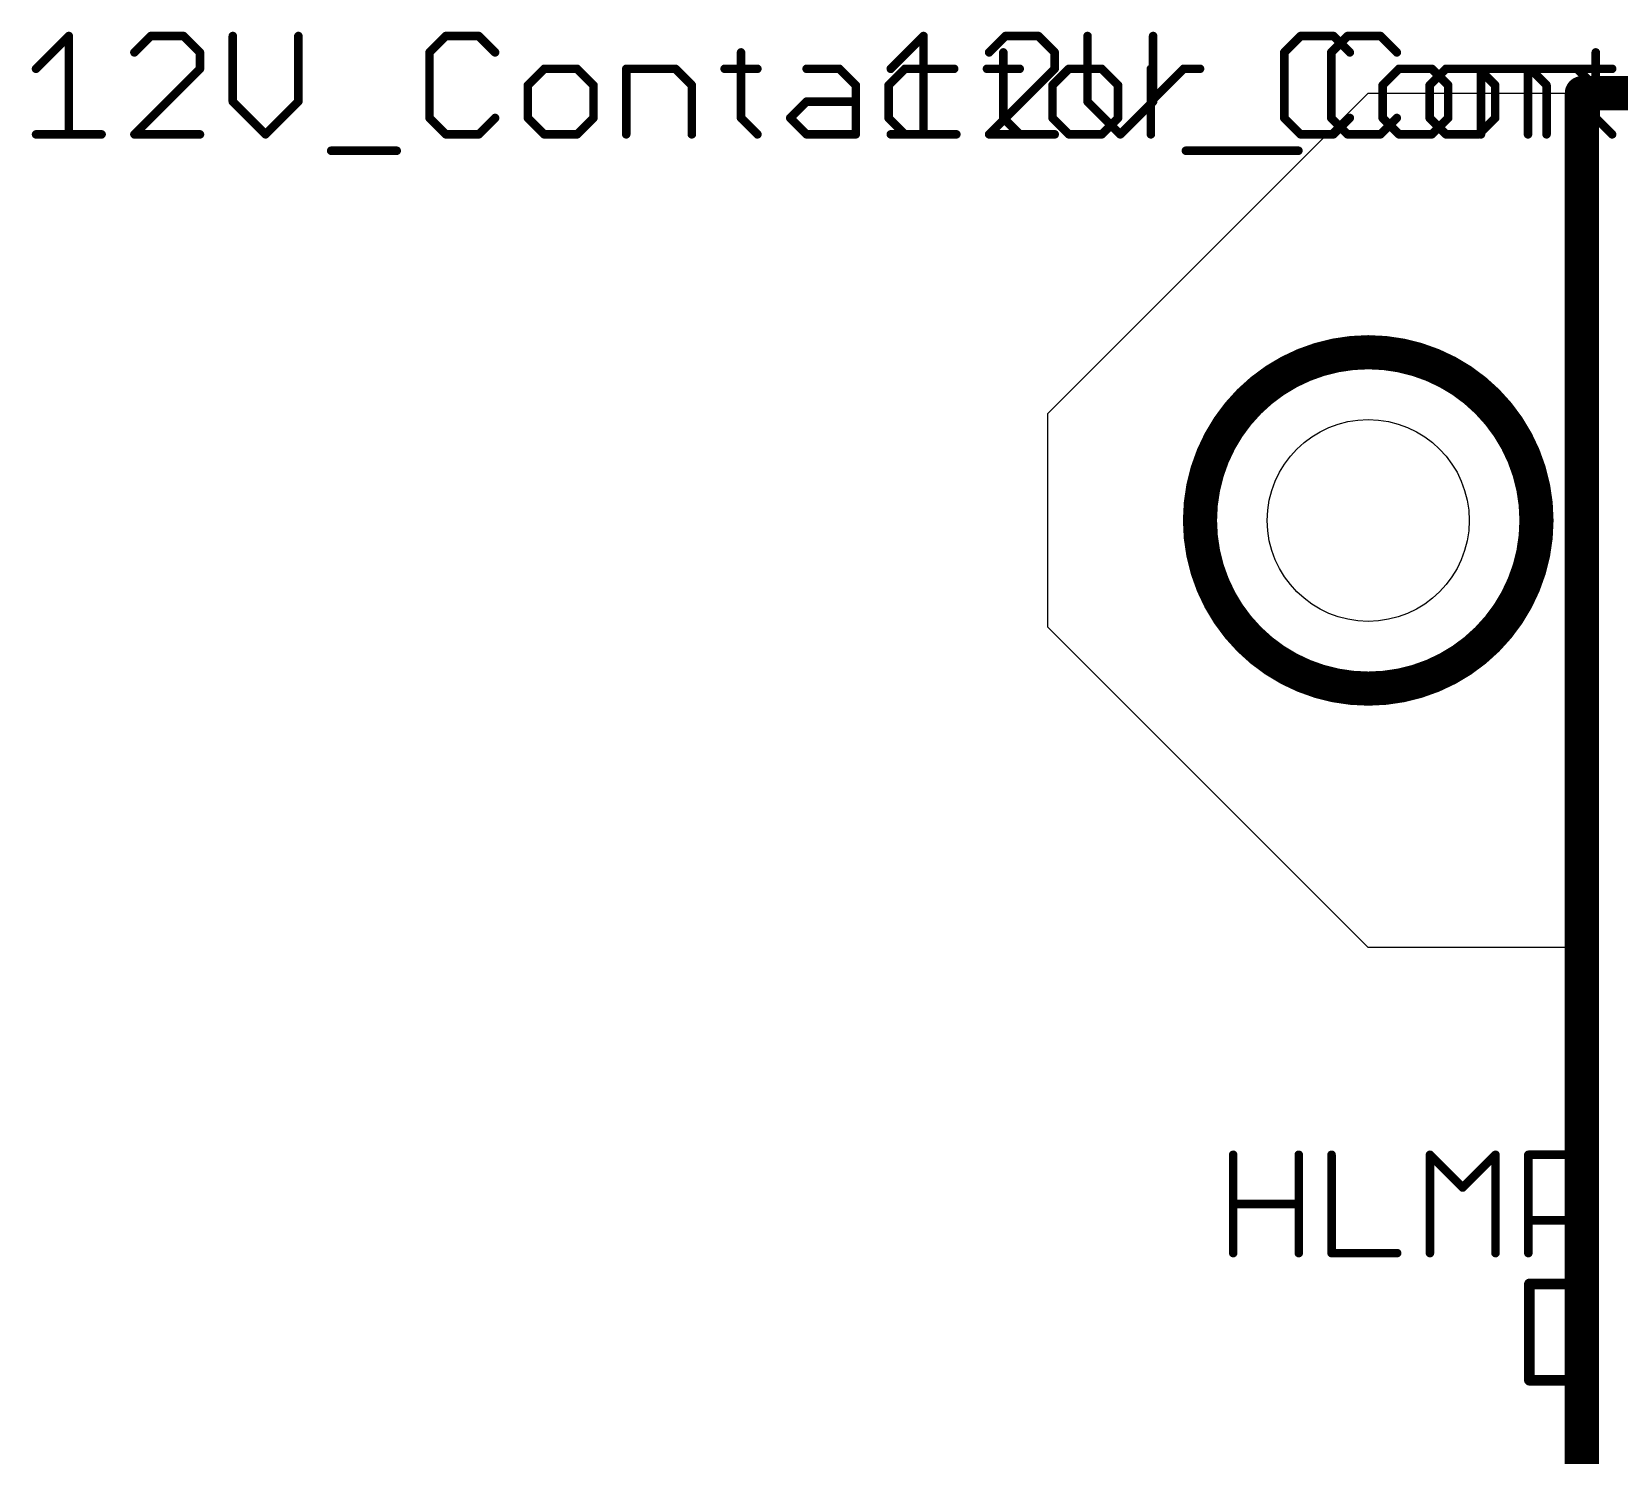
# Model space of a CAD drawing. Extents: x 8.2 to 88.1, y 6.1 to 80.7.
# Drawn here: x 8.24 to 27.11, y 63.81 to 80.74 of the extents above; entities that cross this region are included whole.
import ezdxf

# ---------------------------------------------------------------- set-up
doc = ezdxf.new("R2010")
doc.units = 0
for name, color, linetype in [('16', 175, 'CONTINUOUS'), ('20', 7, 'CONTINUOUS'), ('21', 253, 'CONTINUOUS'), ('25', 253, 'CONTINUOUS'), ('27', 253, 'CONTINUOUS')]:
    doc.layers.add(name, color=color, linetype=linetype)

msp = doc.modelspace()

# ---------------------------------------------------------------- linework, layer by layer
at = {"layer": '16', "const_width": 0.4064}
for points in [[(26.67, 80.01), (87.63, 80.01)], [(26.67, 6.35), (26.67, 80.01)]]:
    msp.add_lwpolyline(points, dxfattribs=at)
at = {"layer": '16', "const_width": 0.2032}
for points in [[(26.67, 80.1116, 1), (26.67, 79.9084)], [(26.7716, 80.01, 1), (26.5684, 80.01)]]:
    msp.add_lwpolyline(points, format="xyb", dxfattribs=at)
at = {"layer": '20'}
for p, q in [((20.32, 76.2), (24.13, 80.01)), ((24.13, 80.01), (26.67, 80.01)), ((87.3, 80), (26.67, 80)), ((20.32, 73.66), (20.32, 76.2)), ((24.13, 69.85), (20.32, 73.66)), ((26.67, 69.85), (24.13, 69.85)), ((26.67, 16.51), (26.67, 69.85))]:
    msp.add_line(p, q, dxfattribs=at)
msp.add_circle((24.13, 74.93), 1.2, dxfattribs=at)
at = {"layer": '21', "const_width": 0.4064}
msp.add_lwpolyline([(24.13, 72.93, 1), (24.13, 76.93, 1), (24.13, 72.93)], format="xyb", dxfattribs=at)
at = {"layer": '25', "const_width": 0.127}
for points in [[(26.0458, 65.8504), (26.0458, 64.7065)], [(26.6177, 65.8504), (26.0458, 65.8504)], [(26.8084, 65.6598), (26.6177, 65.8504)], [(26.8084, 64.8971), (26.8084, 65.6598)], [(26.6177, 64.7065), (26.8084, 64.8971)], [(26.0458, 64.7065), (26.6177, 64.7065)]]:
    msp.add_lwpolyline(points, dxfattribs=at)
at = {"layer": '25', "const_width": 0.0635}
for points in [[(26.0458, 65.8822, 1), (26.0458, 65.8187)], [(26.0775, 65.8504, 1), (26.0141, 65.8504)], [(26.6401, 65.8729, 1), (26.5953, 65.8279)], [(26.6177, 65.8187, 1), (26.6177, 65.8822)], [(26.8402, 65.6598, 1), (26.7767, 65.6598)], [(26.786, 65.6373, 1), (26.8308, 65.6823)], [(26.7767, 64.8971, 1), (26.8402, 64.8971)], [(26.8308, 64.8746, 1), (26.786, 64.9196)], [(26.0458, 64.7383, 1), (26.0458, 64.6748)], [(26.0141, 64.7065, 1), (26.0775, 64.7065)], [(26.5953, 64.729, 1), (26.6401, 64.684)], [(26.6177, 64.6748, 1), (26.6177, 64.7383)]]:
    msp.add_lwpolyline(points, format="xyb", dxfattribs=at)
at = {"layer": '27', "const_width": 0.1016}
for points in [[(8.2945, 80.3003), (8.6842, 80.6901)], [(8.6842, 80.6901), (8.6842, 79.5208)], [(9.6586, 80.6901), (9.4638, 80.4952)], [(10.0484, 80.6901), (9.6586, 80.6901)], [(10.2433, 80.4952), (10.0484, 80.6901)], [(10.6331, 80.6901), (10.6331, 79.9105)], [(11.4126, 79.9105), (11.4126, 80.6901)], [(13.1665, 80.6901), (12.9717, 80.4952)], [(13.5563, 80.6901), (13.1665, 80.6901)], [(13.7512, 80.4952), (13.5563, 80.6901)], [(18.4545, 80.3003), (18.8442, 80.6901)], [(18.8442, 80.6901), (18.8442, 79.5208)], [(19.8186, 80.6901), (19.6238, 80.4952)], [(20.2084, 80.6901), (19.8186, 80.6901)], [(20.4033, 80.4952), (20.2084, 80.6901)], [(20.7931, 80.6901), (20.7931, 79.9105)], [(21.5726, 79.9105), (21.5726, 80.6901)], [(23.3265, 80.6901), (23.1317, 80.4952)], [(23.7163, 80.6901), (23.3265, 80.6901)], [(23.885, 80.6901), (23.6902, 80.4952)], [(23.9112, 80.4952), (23.7163, 80.6901)], [(24.2748, 80.6901), (23.885, 80.6901)], [(24.4697, 80.4952), (24.2748, 80.6901)], [(10.2433, 80.3003), (10.2433, 80.4952)], [(12.9717, 80.4952), (12.9717, 79.7156)], [(16.6744, 80.4952), (16.6744, 79.7156)], [(19.7925, 80.4952), (19.7925, 79.7156)], [(20.4033, 80.3003), (20.4033, 80.4952)], [(23.1317, 80.4952), (23.1317, 79.7156)], [(23.6902, 80.4952), (23.6902, 79.7156)], [(26.8344, 80.4952), (26.8344, 79.7156)], [(9.4638, 79.5208), (10.2433, 80.3003)], [(14.3358, 80.3003), (14.141, 80.1054)], [(14.7256, 80.3003), (14.3358, 80.3003)], [(14.9205, 80.1054), (14.7256, 80.3003)], [(15.3103, 79.5208), (15.3103, 80.3003)], [(15.3103, 80.3003), (15.8949, 80.3003)], [(15.8949, 80.3003), (16.0898, 80.1054)], [(16.4796, 80.3003), (16.8693, 80.3003)], [(17.4539, 80.3003), (17.8437, 80.3003)], [(17.8437, 80.3003), (18.0386, 80.1054)], [(18.6232, 80.3003), (18.4284, 80.1054)], [(19.2079, 80.3003), (18.6232, 80.3003)], [(19.5977, 80.3003), (19.9874, 80.3003)], [(19.6238, 79.5208), (20.4033, 80.3003)], [(20.572, 80.3003), (20.3772, 80.1054)], [(20.9618, 80.3003), (20.572, 80.3003)], [(21.1567, 80.1054), (20.9618, 80.3003)], [(21.5465, 79.5208), (21.5465, 80.3003)], [(21.5465, 79.9105), (21.9362, 80.3003)], [(21.9362, 80.3003), (22.1311, 80.3003)], [(24.4958, 80.3003), (24.301, 80.1054)], [(24.8856, 80.3003), (24.4958, 80.3003)], [(25.0543, 80.3003), (24.8595, 80.1054)], [(25.0805, 80.1054), (24.8856, 80.3003)], [(25.4441, 80.3003), (25.0543, 80.3003)], [(25.639, 80.1054), (25.4441, 80.3003)], [(25.4703, 79.5208), (25.4703, 80.3003)], [(25.4703, 80.3003), (26.0549, 80.3003)], [(26.0288, 79.5208), (26.0288, 80.3003)], [(26.0288, 80.3003), (26.6134, 80.3003)], [(26.0549, 80.3003), (26.2498, 80.1054)], [(26.6134, 80.3003), (26.8083, 80.1054)], [(26.6396, 80.3003), (27.0293, 80.3003)], [(14.141, 80.1054), (14.141, 79.7156)], [(14.9205, 79.7156), (14.9205, 80.1054)], [(16.0898, 80.1054), (16.0898, 79.5208)], [(18.0386, 80.1054), (18.0386, 79.5208)], [(18.4284, 80.1054), (18.4284, 79.7156)], [(20.3772, 80.1054), (20.3772, 79.7156)], [(21.1567, 79.7156), (21.1567, 80.1054)], [(24.301, 80.1054), (24.301, 79.7156)], [(24.8595, 80.1054), (24.8595, 79.7156)], [(25.0805, 79.7156), (25.0805, 80.1054)], [(25.639, 79.7156), (25.639, 80.1054)], [(26.2498, 80.1054), (26.2498, 79.5208)], [(26.8083, 80.1054), (26.8083, 79.5208)], [(10.6331, 79.9105), (11.0228, 79.5208)], [(11.0228, 79.5208), (11.4126, 79.9105)], [(17.2591, 79.7156), (17.4539, 79.9105)], [(17.4539, 79.9105), (18.0386, 79.9105)], [(20.7931, 79.9105), (21.1828, 79.5208)], [(21.1828, 79.5208), (21.5726, 79.9105)], [(12.9717, 79.7156), (13.1665, 79.5208)], [(13.5563, 79.5208), (13.7512, 79.7156)], [(14.141, 79.7156), (14.3358, 79.5208)], [(14.7256, 79.5208), (14.9205, 79.7156)], [(16.6744, 79.7156), (16.8693, 79.5208)], [(17.4539, 79.5208), (17.2591, 79.7156)], [(18.4284, 79.7156), (18.6232, 79.5208)], [(19.7925, 79.7156), (19.9874, 79.5208)], [(20.3772, 79.7156), (20.572, 79.5208)], [(20.9618, 79.5208), (21.1567, 79.7156)], [(23.1317, 79.7156), (23.3265, 79.5208)], [(23.6902, 79.7156), (23.885, 79.5208)], [(23.7163, 79.5208), (23.9112, 79.7156)], [(24.2748, 79.5208), (24.4697, 79.7156)], [(24.301, 79.7156), (24.4958, 79.5208)], [(24.8595, 79.7156), (25.0543, 79.5208)], [(24.8856, 79.5208), (25.0805, 79.7156)], [(25.4441, 79.5208), (25.639, 79.7156)], [(26.8344, 79.7156), (27.0293, 79.5208)], [(8.2945, 79.5208), (9.074, 79.5208)], [(10.2433, 79.5208), (9.4638, 79.5208)], [(13.1665, 79.5208), (13.5563, 79.5208)], [(14.3358, 79.5208), (14.7256, 79.5208)], [(18.0386, 79.5208), (17.4539, 79.5208)], [(18.4545, 79.5208), (19.234, 79.5208)], [(18.6232, 79.5208), (19.2079, 79.5208)], [(20.4033, 79.5208), (19.6238, 79.5208)], [(20.572, 79.5208), (20.9618, 79.5208)], [(23.3265, 79.5208), (23.7163, 79.5208)], [(23.885, 79.5208), (24.2748, 79.5208)], [(24.4958, 79.5208), (24.8856, 79.5208)], [(25.0543, 79.5208), (25.4441, 79.5208)], [(11.8024, 79.326), (12.5819, 79.326)], [(21.9624, 79.326), (22.7419, 79.326)], [(22.5209, 79.326), (23.3004, 79.326)], [(22.5249, 66.2178), (22.5249, 67.3871)], [(23.3044, 67.3871), (23.3044, 66.2178)], [(23.6942, 67.3871), (23.6942, 66.2178)], [(24.8635, 66.2178), (24.8635, 67.3871)], [(24.8635, 67.3871), (25.2532, 66.9973)], [(25.2532, 66.9973), (25.643, 67.3871)], [(25.643, 67.3871), (25.643, 66.2178)], [(26.0328, 66.2178), (26.0328, 67.3871)], [(26.0328, 67.3871), (26.6174, 67.3871)], [(26.6174, 67.3871), (26.8123, 67.1922)], [(26.8123, 67.1922), (26.8123, 66.8024)], [(22.5249, 66.8024), (23.3044, 66.8024)], [(26.8123, 66.8024), (26.6174, 66.6075)], [(26.6174, 66.6075), (26.0328, 66.6075)], [(23.6942, 66.2178), (24.4737, 66.2178)]]:
    msp.add_lwpolyline(points, dxfattribs=at)
at = {"layer": '27', "const_width": 0.0508}
for points in [[(8.7096, 80.6901, 1), (8.6588, 80.6901)], [(8.7022, 80.6721, 1), (8.6662, 80.7081)], [(9.6586, 80.7155, 1), (9.6586, 80.6647)], [(9.6766, 80.6721, 1), (9.6406, 80.7081)], [(10.0664, 80.7081, 1), (10.0304, 80.6721)], [(10.0484, 80.6647, 1), (10.0484, 80.7155)], [(10.6585, 80.6901, 1), (10.6077, 80.6901)], [(11.438, 80.6901, 1), (11.3872, 80.6901)], [(13.1665, 80.7155, 1), (13.1665, 80.6647)], [(13.1845, 80.6721, 1), (13.1485, 80.7081)], [(13.5743, 80.7081, 1), (13.5383, 80.6721)], [(13.5563, 80.6647, 1), (13.5563, 80.7155)], [(18.8696, 80.6901, 1), (18.8188, 80.6901)], [(18.8622, 80.6721, 1), (18.8262, 80.7081)], [(19.8186, 80.7155, 1), (19.8186, 80.6647)], [(19.8366, 80.6721, 1), (19.8006, 80.7081)], [(20.2264, 80.7081, 1), (20.1904, 80.6721)], [(20.2084, 80.6647, 1), (20.2084, 80.7155)], [(20.8185, 80.6901, 1), (20.7677, 80.6901)], [(21.598, 80.6901, 1), (21.5472, 80.6901)], [(23.3265, 80.7155, 1), (23.3265, 80.6647)], [(23.3445, 80.6721, 1), (23.3085, 80.7081)], [(23.7343, 80.7081, 1), (23.6983, 80.6721)], [(23.7163, 80.6647, 1), (23.7163, 80.7155)], [(23.885, 80.7155, 1), (23.885, 80.6647)], [(23.903, 80.6721, 1), (23.867, 80.7081)], [(24.2928, 80.7081, 1), (24.2568, 80.6721)], [(24.2748, 80.6647, 1), (24.2748, 80.7155)], [(9.4458, 80.5132, 1), (9.4818, 80.4772)], [(10.2687, 80.4952, 1), (10.2179, 80.4952)], [(10.2253, 80.4772, 1), (10.2613, 80.5132)], [(12.9537, 80.5132, 1), (12.9897, 80.4772)], [(12.9971, 80.4952, 1), (12.9463, 80.4952)], [(13.7332, 80.4772, 1), (13.7692, 80.5132)], [(16.6998, 80.4952, 1), (16.649, 80.4952)], [(19.6058, 80.5132, 1), (19.6418, 80.4772)], [(19.8179, 80.4952, 1), (19.7671, 80.4952)], [(20.4287, 80.4952, 1), (20.3779, 80.4952)], [(20.3853, 80.4772, 1), (20.4213, 80.5132)], [(23.1137, 80.5132, 1), (23.1497, 80.4772)], [(23.1571, 80.4952, 1), (23.1063, 80.4952)], [(23.6722, 80.5132, 1), (23.7082, 80.4772)], [(23.7156, 80.4952, 1), (23.6648, 80.4952)], [(23.8932, 80.4772, 1), (23.9292, 80.5132)], [(24.4517, 80.4772, 1), (24.4877, 80.5132)], [(26.8598, 80.4952, 1), (26.809, 80.4952)], [(8.2765, 80.3183, 1), (8.3125, 80.2823)], [(10.2179, 80.3003, 1), (10.2687, 80.3003)], [(10.2613, 80.2823, 1), (10.2253, 80.3183)], [(14.3358, 80.3257, 1), (14.3358, 80.2749)], [(14.3538, 80.2823, 1), (14.3178, 80.3183)], [(14.7436, 80.3183, 1), (14.7076, 80.2823)], [(14.7256, 80.2749, 1), (14.7256, 80.3257)], [(15.3357, 80.3003, 1), (15.2849, 80.3003)], [(15.3103, 80.3257, 1), (15.3103, 80.2749)], [(15.9129, 80.3183, 1), (15.8769, 80.2823)], [(15.8949, 80.2749, 1), (15.8949, 80.3257)], [(16.4796, 80.3257, 1), (16.4796, 80.2749)], [(16.8693, 80.2749, 1), (16.8693, 80.3257)], [(17.4539, 80.3257, 1), (17.4539, 80.2749)], [(17.8617, 80.3183, 1), (17.8257, 80.2823)], [(17.8437, 80.2749, 1), (17.8437, 80.3257)], [(18.4365, 80.3183, 1), (18.4725, 80.2823)], [(18.6232, 80.3257, 1), (18.6232, 80.2749)], [(18.6412, 80.2823, 1), (18.6052, 80.3183)], [(19.2079, 80.2749, 1), (19.2079, 80.3257)], [(19.5977, 80.3257, 1), (19.5977, 80.2749)], [(19.9874, 80.2749, 1), (19.9874, 80.3257)], [(20.3779, 80.3003, 1), (20.4287, 80.3003)], [(20.4213, 80.2823, 1), (20.3853, 80.3183)], [(20.572, 80.3257, 1), (20.572, 80.2749)], [(20.59, 80.2823, 1), (20.554, 80.3183)], [(20.9798, 80.3183, 1), (20.9438, 80.2823)], [(20.9618, 80.2749, 1), (20.9618, 80.3257)], [(21.5719, 80.3003, 1), (21.5211, 80.3003)], [(21.9362, 80.3257, 1), (21.9362, 80.2749)], [(21.9542, 80.2823, 1), (21.9182, 80.3183)], [(22.1311, 80.2749, 1), (22.1311, 80.3257)], [(24.4958, 80.3257, 1), (24.4958, 80.2749)], [(24.5138, 80.2823, 1), (24.4778, 80.3183)], [(24.9036, 80.3183, 1), (24.8676, 80.2823)], [(24.8856, 80.2749, 1), (24.8856, 80.3257)], [(25.0543, 80.3257, 1), (25.0543, 80.2749)], [(25.0723, 80.2823, 1), (25.0363, 80.3183)], [(25.4621, 80.3183, 1), (25.4261, 80.2823)], [(25.4441, 80.2749, 1), (25.4441, 80.3257)], [(25.4957, 80.3003, 1), (25.4449, 80.3003)], [(25.4703, 80.3257, 1), (25.4703, 80.2749)], [(26.0542, 80.3003, 1), (26.0034, 80.3003)], [(26.0288, 80.3257, 1), (26.0288, 80.2749)], [(26.0729, 80.3183, 1), (26.0369, 80.2823)], [(26.0549, 80.2749, 1), (26.0549, 80.3257)], [(26.6314, 80.3183, 1), (26.5954, 80.2823)], [(26.6134, 80.2749, 1), (26.6134, 80.3257)], [(26.6396, 80.3257, 1), (26.6396, 80.2749)], [(27.0293, 80.2749, 1), (27.0293, 80.3257)], [(14.123, 80.1234, 1), (14.159, 80.0874)], [(14.1664, 80.1054, 1), (14.1156, 80.1054)], [(14.9459, 80.1054, 1), (14.8951, 80.1054)], [(14.9025, 80.0874, 1), (14.9385, 80.1234)], [(16.1152, 80.1054, 1), (16.0644, 80.1054)], [(16.0718, 80.0874, 1), (16.1078, 80.1234)], [(18.064, 80.1054, 1), (18.0132, 80.1054)], [(18.0206, 80.0874, 1), (18.0566, 80.1234)], [(18.4104, 80.1234, 1), (18.4464, 80.0874)], [(18.4538, 80.1054, 1), (18.403, 80.1054)], [(20.3592, 80.1234, 1), (20.3952, 80.0874)], [(20.4026, 80.1054, 1), (20.3518, 80.1054)], [(21.1821, 80.1054, 1), (21.1313, 80.1054)], [(21.1387, 80.0874, 1), (21.1747, 80.1234)], [(24.283, 80.1234, 1), (24.319, 80.0874)], [(24.3264, 80.1054, 1), (24.2756, 80.1054)], [(24.8415, 80.1234, 1), (24.8775, 80.0874)], [(24.8849, 80.1054, 1), (24.8341, 80.1054)], [(25.1059, 80.1054, 1), (25.0551, 80.1054)], [(25.0625, 80.0874, 1), (25.0985, 80.1234)], [(25.6644, 80.1054, 1), (25.6136, 80.1054)], [(25.621, 80.0874, 1), (25.657, 80.1234)], [(26.2752, 80.1054, 1), (26.2244, 80.1054)], [(26.2318, 80.0874, 1), (26.2678, 80.1234)], [(26.8337, 80.1054, 1), (26.7829, 80.1054)], [(26.7903, 80.0874, 1), (26.8263, 80.1234)], [(10.6511, 79.9285, 1), (10.6151, 79.8925)], [(10.6077, 79.9105, 1), (10.6585, 79.9105)], [(11.3872, 79.9105, 1), (11.438, 79.9105)], [(11.4306, 79.8925, 1), (11.3946, 79.9285)], [(17.4539, 79.9359, 1), (17.4539, 79.8851)], [(17.4719, 79.8925, 1), (17.4359, 79.9285)], [(18.0386, 79.8851, 1), (18.0386, 79.9359)], [(20.8111, 79.9285, 1), (20.7751, 79.8925)], [(20.7677, 79.9105, 1), (20.8185, 79.9105)], [(21.5285, 79.9285, 1), (21.5645, 79.8925)], [(21.5472, 79.9105, 1), (21.598, 79.9105)], [(21.5906, 79.8925, 1), (21.5546, 79.9285)], [(12.9897, 79.7336, 1), (12.9537, 79.6976)], [(12.9463, 79.7156, 1), (12.9971, 79.7156)], [(13.7692, 79.6976, 1), (13.7332, 79.7336)], [(14.159, 79.7336, 1), (14.123, 79.6976)], [(14.1156, 79.7156, 1), (14.1664, 79.7156)], [(14.8951, 79.7156, 1), (14.9459, 79.7156)], [(14.9385, 79.6976, 1), (14.9025, 79.7336)], [(16.6924, 79.7336, 1), (16.6564, 79.6976)], [(16.649, 79.7156, 1), (16.6998, 79.7156)], [(17.2771, 79.7336, 1), (17.2411, 79.6976)], [(17.2411, 79.7336, 1), (17.2771, 79.6976)], [(18.4464, 79.7336, 1), (18.4104, 79.6976)], [(18.403, 79.7156, 1), (18.4538, 79.7156)], [(19.8105, 79.7336, 1), (19.7745, 79.6976)], [(19.7671, 79.7156, 1), (19.8179, 79.7156)], [(20.3952, 79.7336, 1), (20.3592, 79.6976)], [(20.3518, 79.7156, 1), (20.4026, 79.7156)], [(21.1313, 79.7156, 1), (21.1821, 79.7156)], [(21.1747, 79.6976, 1), (21.1387, 79.7336)], [(23.1497, 79.7336, 1), (23.1137, 79.6976)], [(23.1063, 79.7156, 1), (23.1571, 79.7156)], [(23.7082, 79.7336, 1), (23.6722, 79.6976)], [(23.6648, 79.7156, 1), (23.7156, 79.7156)], [(23.9292, 79.6976, 1), (23.8932, 79.7336)], [(24.319, 79.7336, 1), (24.283, 79.6976)], [(24.2756, 79.7156, 1), (24.3264, 79.7156)], [(24.4877, 79.6976, 1), (24.4517, 79.7336)], [(24.8775, 79.7336, 1), (24.8415, 79.6976)], [(24.8341, 79.7156, 1), (24.8849, 79.7156)], [(25.0551, 79.7156, 1), (25.1059, 79.7156)], [(25.0985, 79.6976, 1), (25.0625, 79.7336)], [(25.6136, 79.7156, 1), (25.6644, 79.7156)], [(25.657, 79.6976, 1), (25.621, 79.7336)], [(26.8524, 79.7336, 1), (26.8164, 79.6976)], [(26.809, 79.7156, 1), (26.8598, 79.7156)], [(8.2945, 79.5462, 1), (8.2945, 79.4954)], [(8.6588, 79.5208, 1), (8.7096, 79.5208)], [(9.074, 79.4954, 1), (9.074, 79.5462)], [(9.4458, 79.5388, 1), (9.4818, 79.5028)], [(9.4638, 79.5462, 1), (9.4638, 79.4954)], [(10.2433, 79.4954, 1), (10.2433, 79.5462)], [(11.0048, 79.5388, 1), (11.0408, 79.5028)], [(11.0048, 79.5028, 1), (11.0408, 79.5388)], [(13.1665, 79.5462, 1), (13.1665, 79.4954)], [(13.1485, 79.5028, 1), (13.1845, 79.5388)], [(13.5383, 79.5388, 1), (13.5743, 79.5028)], [(13.5563, 79.4954, 1), (13.5563, 79.5462)], [(14.3358, 79.5462, 1), (14.3358, 79.4954)], [(14.3178, 79.5028, 1), (14.3538, 79.5388)], [(14.7076, 79.5388, 1), (14.7436, 79.5028)], [(14.7256, 79.4954, 1), (14.7256, 79.5462)], [(15.2849, 79.5208, 1), (15.3357, 79.5208)], [(16.0644, 79.5208, 1), (16.1152, 79.5208)], [(16.8513, 79.5028, 1), (16.8873, 79.5388)], [(17.4539, 79.5462, 1), (17.4539, 79.4954)], [(17.4359, 79.5028, 1), (17.4719, 79.5388)], [(18.0132, 79.5208, 1), (18.064, 79.5208)], [(18.0386, 79.4954, 1), (18.0386, 79.5462)], [(18.4545, 79.5462, 1), (18.4545, 79.4954)], [(18.6232, 79.5462, 1), (18.6232, 79.4954)], [(18.6052, 79.5028, 1), (18.6412, 79.5388)], [(18.8188, 79.5208, 1), (18.8696, 79.5208)], [(19.2079, 79.4954, 1), (19.2079, 79.5462)], [(19.234, 79.4954, 1), (19.234, 79.5462)], [(19.6058, 79.5388, 1), (19.6418, 79.5028)], [(19.6238, 79.5462, 1), (19.6238, 79.4954)], [(19.9694, 79.5028, 1), (20.0054, 79.5388)], [(20.4033, 79.4954, 1), (20.4033, 79.5462)], [(20.572, 79.5462, 1), (20.572, 79.4954)], [(20.554, 79.5028, 1), (20.59, 79.5388)], [(20.9438, 79.5388, 1), (20.9798, 79.5028)], [(20.9618, 79.4954, 1), (20.9618, 79.5462)], [(21.1648, 79.5388, 1), (21.2008, 79.5028)], [(21.1648, 79.5028, 1), (21.2008, 79.5388)], [(21.5211, 79.5208, 1), (21.5719, 79.5208)], [(23.3265, 79.5462, 1), (23.3265, 79.4954)], [(23.3085, 79.5028, 1), (23.3445, 79.5388)], [(23.6983, 79.5388, 1), (23.7343, 79.5028)], [(23.7163, 79.4954, 1), (23.7163, 79.5462)], [(23.885, 79.5462, 1), (23.885, 79.4954)], [(23.867, 79.5028, 1), (23.903, 79.5388)], [(24.2568, 79.5388, 1), (24.2928, 79.5028)], [(24.2748, 79.4954, 1), (24.2748, 79.5462)], [(24.4958, 79.5462, 1), (24.4958, 79.4954)], [(24.4778, 79.5028, 1), (24.5138, 79.5388)], [(24.8676, 79.5388, 1), (24.9036, 79.5028)], [(24.8856, 79.4954, 1), (24.8856, 79.5462)], [(25.0543, 79.5462, 1), (25.0543, 79.4954)], [(25.0363, 79.5028, 1), (25.0723, 79.5388)], [(25.4261, 79.5388, 1), (25.4621, 79.5028)], [(25.4441, 79.4954, 1), (25.4441, 79.5462)], [(25.4449, 79.5208, 1), (25.4957, 79.5208)], [(26.0034, 79.5208, 1), (26.0542, 79.5208)], [(26.2244, 79.5208, 1), (26.2752, 79.5208)], [(26.7829, 79.5208, 1), (26.8337, 79.5208)], [(27.0113, 79.5028, 1), (27.0473, 79.5388)], [(11.8024, 79.3514, 1), (11.8024, 79.3006)], [(12.5819, 79.3006, 1), (12.5819, 79.3514)], [(21.9624, 79.3514, 1), (21.9624, 79.3006)], [(22.5209, 79.3514, 1), (22.5209, 79.3006)], [(22.7419, 79.3006, 1), (22.7419, 79.3514)], [(23.3004, 79.3006, 1), (23.3004, 79.3514)], [(22.5503, 67.3871, 1), (22.4995, 67.3871)], [(23.3298, 67.3871, 1), (23.279, 67.3871)], [(23.7196, 67.3871, 1), (23.6688, 67.3871)], [(24.8815, 67.4051, 1), (24.8455, 67.3691)], [(24.8889, 67.3871, 1), (24.8381, 67.3871)], [(25.6684, 67.3871, 1), (25.6176, 67.3871)], [(25.661, 67.3691, 1), (25.625, 67.4051)], [(26.0582, 67.3871, 1), (26.0074, 67.3871)], [(26.0328, 67.4125, 1), (26.0328, 67.3617)], [(26.6354, 67.4051, 1), (26.5994, 67.3691)], [(26.6174, 67.3617, 1), (26.6174, 67.4125)], [(26.8377, 67.1922, 1), (26.7869, 67.1922)], [(26.7943, 67.1742, 1), (26.8303, 67.2102)], [(25.2352, 67.0153, 1), (25.2712, 66.9793)], [(25.2352, 66.9793, 1), (25.2712, 67.0153)], [(22.5249, 66.8278, 1), (22.5249, 66.777)], [(23.3044, 66.777, 1), (23.3044, 66.8278)], [(26.7869, 66.8024, 1), (26.8377, 66.8024)], [(26.8303, 66.7844, 1), (26.7943, 66.8204)], [(26.0328, 66.6329, 1), (26.0328, 66.5821)], [(26.5994, 66.6255, 1), (26.6354, 66.5895)], [(26.6174, 66.5821, 1), (26.6174, 66.6329)], [(22.4995, 66.2178, 1), (22.5503, 66.2178)], [(23.279, 66.2178, 1), (23.3298, 66.2178)], [(23.6942, 66.2432, 1), (23.6942, 66.1924)], [(23.6688, 66.2178, 1), (23.7196, 66.2178)], [(24.4737, 66.1924, 1), (24.4737, 66.2432)], [(24.8381, 66.2178, 1), (24.8889, 66.2178)], [(25.6176, 66.2178, 1), (25.6684, 66.2178)], [(26.0074, 66.2178, 1), (26.0582, 66.2178)]]:
    msp.add_lwpolyline(points, format="xyb", dxfattribs=at)

doc.saveas('drawing.dxf')
